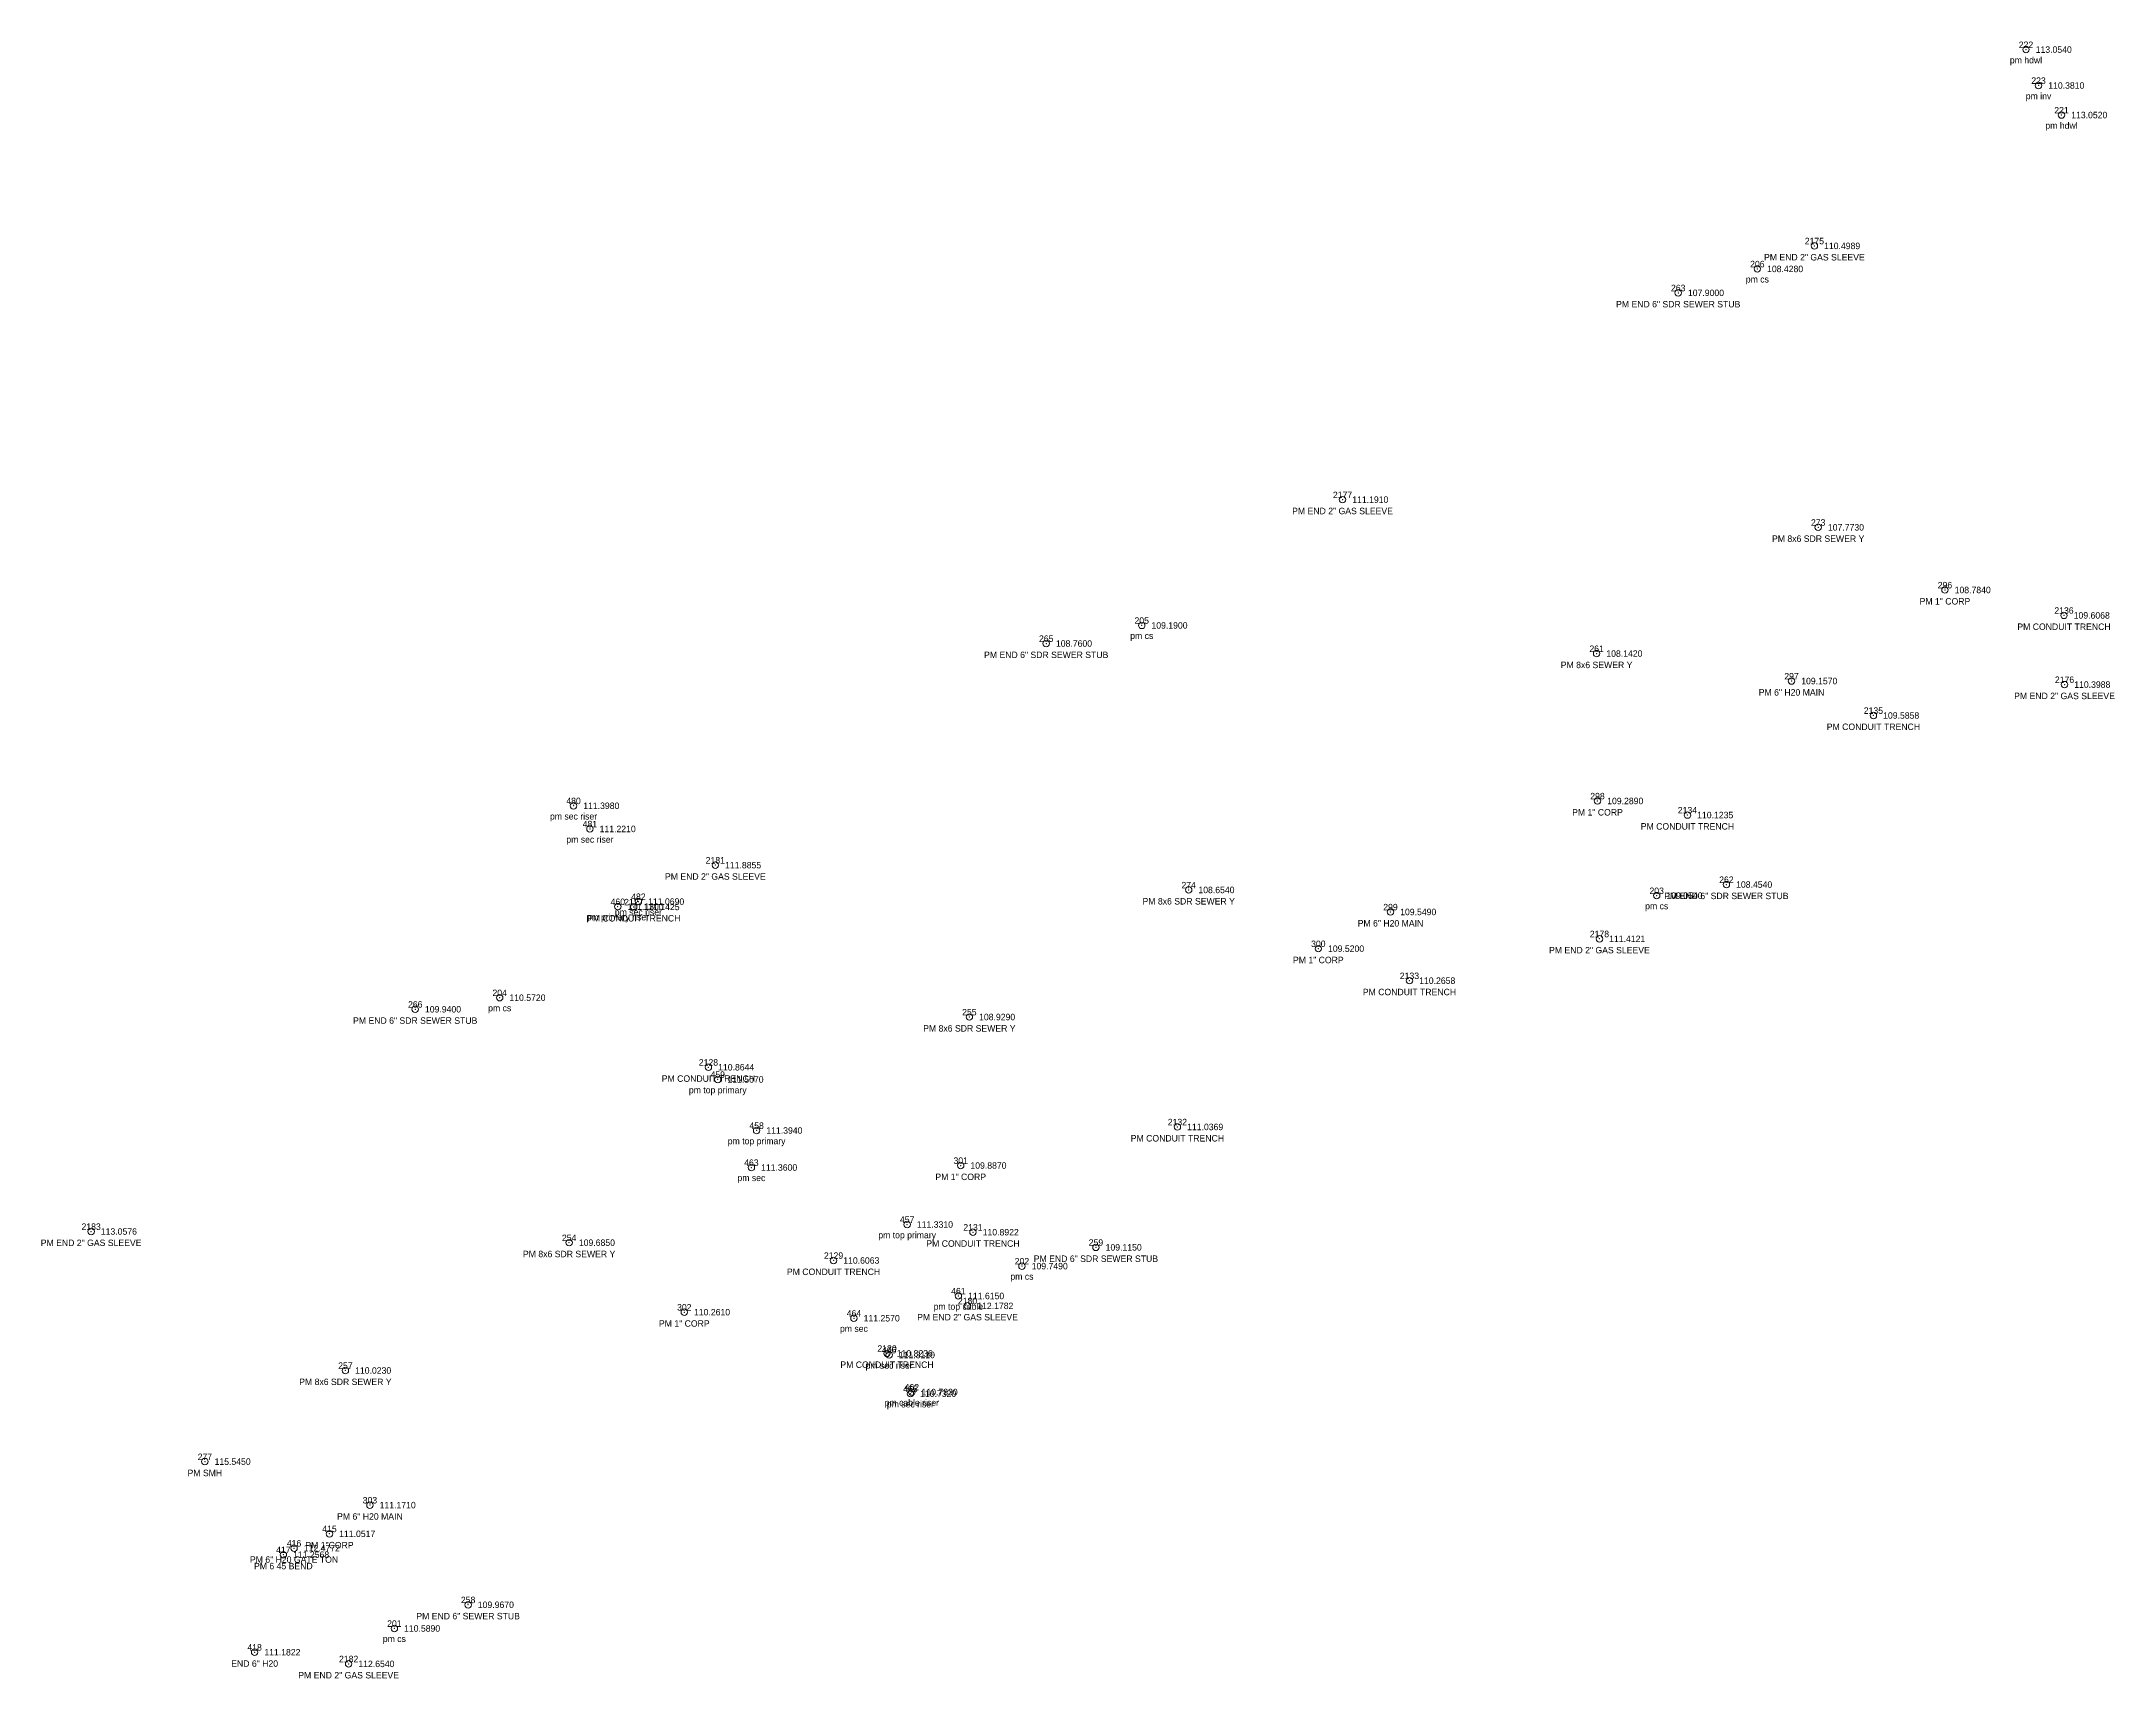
# Model space of a CAD drawing. Extents: x 1196333 to 1196982, y 245092 to 245652.
# Drawn here: x 1196333.5 to 1196493.6, y 245216.7 to 245343.1 of the extents above; entities that cross this region are included whole.
import ezdxf
from ezdxf.enums import TextEntityAlignment as Align

# ---------------------------------------------------------------- set-up
doc = ezdxf.new("R2010")
doc.units = 21
doc.header["$LTSCALE"] = 50
doc.header["$MEASUREMENT"] = 0
for name, color, linetype, lineweight, true_color in [('PNTDESC', 3, 'Continuous', 0, 0x00ff00), ('PNTELEV', 5, 'Continuous', 0, 0x0000ff), ('PNTS', 1, 'Continuous', 0, 0xff0000)]:
    doc.layers.add(name, color=color, linetype=linetype, lineweight=lineweight, true_color=true_color)
doc.layers.add('PNTNO', color=7, linetype='Continuous', lineweight=0)
doc.styles.add('PTXT', font='txt', dxfattribs={"height": 0.304801})

msp = doc.modelspace()

# ---------------------------------------------------------------- linework, layer by layer
at = {"layer": 'PNTS', "linetype": 'Continuous'}
for centre in [(1196486.76, 245342.515, 113.054), (1196487.729, 245339.744, 110.381), (1196489.502, 245337.461, 113.052), (1196470.4172, 245327.3534, 110.4989), (1196466.012, 245325.576, 108.428), (1196459.901, 245323.728, 107.9), (1196433.9773, 245307.7554, 111.191), (1196470.71, 245305.618, 107.773), (1196480.501, 245300.779, 108.784), (1196418.469, 245298.043, 109.19), (1196489.6944, 245298.8165, 109.6068), (1196411.092, 245296.645, 108.76), (1196453.599, 245295.866, 108.142), (1196468.652, 245293.747, 109.157), (1196489.7373, 245293.4713, 110.3988), (1196474.976, 245291.0876, 109.5858), (1196374.586, 245284.113, 111.398), (1196453.667, 245284.484, 109.289), (1196460.6132, 245283.396, 110.1235), (1196375.85, 245282.323, 111.221), (1196385.5371, 245279.5256, 111.8855), (1196379.595, 245276.71, 111.069), (1196422.095, 245277.612, 108.654), (1196458.239, 245277.171, 109.054), (1196463.623, 245278.026, 108.454), (1196378.005, 245276.323, 111.13), (1196379.2363, 245276.2995, 111.1425), (1196437.678, 245275.911, 109.549), (1196453.8167, 245273.8355, 111.4121), (1196432.106, 245273.075, 109.52), (1196439.145, 245270.6038, 110.2658), (1196368.882, 245269.289, 110.572), (1196362.359, 245268.396, 109.94), (1196405.156, 245267.797, 108.929), (1196385.0024, 245263.9167, 110.8644), (1196385.723, 245262.972, 111.507), (1196388.725, 245259.033, 111.394), (1196421.2225, 245259.3072, 111.0369), (1196388.321, 245256.173, 111.36), (1196404.487, 245256.327, 109.887), (1196337.3277, 245251.2309, 113.0576), (1196400.351, 245251.771, 111.331), (1196405.4329, 245251.1765, 110.8922), (1196374.246, 245250.369, 109.685), (1196414.93, 245250.006, 109.115), (1196394.6659, 245248.9956, 110.6063), (1196409.217, 245248.558, 109.749), (1196404.308, 245246.252, 111.615), (1196383.139, 245245.001, 110.261), (1196396.24, 245244.532, 111.257), (1196405.0159, 245245.4895, 112.1782), (1196398.7948, 245241.8199, 110.8236), (1196398.957, 245241.697, 111.311), (1196356.966, 245240.496, 110.023), (1196400.603, 245238.706, 110.732), (1196400.712, 245238.831, 110.783), (1196346.112, 245233.459, 115.545), (1196358.859, 245230.1, 111.171), (1196355.7349, 245227.8828, 111.0517), (1196352.1743, 245226.2685, 111.2568), (1196353.0006, 245226.7724, 112.4772), (1196366.443, 245222.402, 109.967), (1196360.747, 245220.573, 110.589), (1196349.9553, 245218.7363, 111.1822), (1196357.2163, 245217.8367, 112.654)]:
    msp.add_circle(centre, 0.25, dxfattribs=at)
at = {"layer": 'PNTS'}
for p in [(1196486.76, 245342.515, 113.054), (1196487.729, 245339.744, 110.381), (1196489.502, 245337.461, 113.052), (1196470.4172, 245327.3534, 110.4989), (1196466.012, 245325.576, 108.428), (1196459.901, 245323.728, 107.9), (1196433.9773, 245307.7554, 111.191), (1196470.71, 245305.618, 107.773), (1196480.501, 245300.779, 108.784), (1196418.469, 245298.043, 109.19), (1196489.6944, 245298.8165, 109.6068), (1196411.092, 245296.645, 108.76), (1196453.599, 245295.866, 108.142), (1196468.652, 245293.747, 109.157), (1196489.7373, 245293.4713, 110.3988), (1196474.976, 245291.0876, 109.5858), (1196374.586, 245284.113, 111.398), (1196453.667, 245284.484, 109.289), (1196460.6132, 245283.396, 110.1235), (1196375.85, 245282.323, 111.221), (1196385.5371, 245279.5256, 111.8855), (1196422.095, 245277.612, 108.654), (1196458.239, 245277.171, 109.054), (1196463.623, 245278.026, 108.454), (1196378.005, 245276.323, 111.13), (1196379.2363, 245276.2995, 111.1425), (1196379.595, 245276.71, 111.069), (1196437.678, 245275.911, 109.549), (1196453.8167, 245273.8355, 111.4121), (1196432.106, 245273.075, 109.52), (1196439.145, 245270.6038, 110.2658), (1196368.882, 245269.289, 110.572), (1196362.359, 245268.396, 109.94), (1196405.156, 245267.797, 108.929), (1196385.0024, 245263.9167, 110.8644), (1196385.723, 245262.972, 111.507), (1196421.2225, 245259.3072, 111.0369), (1196388.725, 245259.033, 111.394), (1196388.321, 245256.173, 111.36), (1196404.487, 245256.327, 109.887), (1196337.3277, 245251.2309, 113.0576), (1196400.351, 245251.771, 111.331), (1196405.4329, 245251.1765, 110.8922), (1196374.246, 245250.369, 109.685), (1196414.93, 245250.006, 109.115), (1196394.6659, 245248.9956, 110.6063), (1196409.217, 245248.558, 109.749), (1196383.139, 245245.001, 110.261), (1196404.308, 245246.252, 111.615), (1196405.0159, 245245.4895, 112.1782), (1196396.24, 245244.532, 111.257), (1196398.7948, 245241.8199, 110.8236), (1196398.957, 245241.697, 111.311), (1196356.966, 245240.496, 110.023), (1196400.603, 245238.706, 110.732), (1196400.712, 245238.831, 110.783), (1196346.112, 245233.459, 115.545), (1196358.859, 245230.1, 111.171), (1196355.7349, 245227.8828, 111.0517), (1196352.1743, 245226.2685, 111.2568), (1196353.0006, 245226.7724, 112.4772), (1196366.443, 245222.402, 109.967), (1196360.747, 245220.573, 110.589), (1196349.9553, 245218.7363, 111.1822), (1196357.2163, 245217.8367, 112.654)]:
    msp.add_point(p, dxfattribs=at)

# ---------------------------------------------------------------- texts
at = {"layer": 'PNTDESC', "style": 'PTXT'}
for s, p in [('pm hdwl', (1196486.76, 245341.64, 113.054)), ('pm inv', (1196487.729, 245338.869, 110.381)), ('pm hdwl', (1196489.502, 245336.586, 113.052)), ('PM END 2" GAS SLEEVE', (1196470.4172, 245326.4784, 110.4989)), ('pm cs', (1196466.012, 245324.701, 108.428)), ('PM END 6" SDR SEWER STUB', (1196459.901, 245322.853, 107.9)), ('PM END 2" GAS SLEEVE', (1196433.9773, 245306.8804, 111.191)), ('PM 8x6 SDR SEWER Y', (1196470.71, 245304.743, 107.773)), ('PM 1" CORP', (1196480.501, 245299.904, 108.784)), ('PM CONDUIT TRENCH', (1196489.6944, 245297.9415, 109.6068)), ('PM END 6" SDR SEWER STUB', (1196411.092, 245295.77, 108.76)), ('pm cs', (1196418.469, 245297.168, 109.19)), ('PM 8x6 SEWER Y', (1196453.599, 245294.991, 108.142)), ('PM 6" H20 MAIN', (1196468.652, 245292.872, 109.157)), ('PM END 2" GAS SLEEVE', (1196489.7373, 245292.5963, 110.3988)), ('PM CONDUIT TRENCH', (1196474.976, 245290.2126, 109.5858)), ('pm sec riser', (1196374.586, 245283.238, 111.398)), ('PM 1" CORP', (1196453.667, 245283.609, 109.289)), ('pm sec riser', (1196375.85, 245281.448, 111.221)), ('PM CONDUIT TRENCH', (1196460.6132, 245282.521, 110.1235)), ('PM END 2" GAS SLEEVE', (1196385.5371, 245278.6506, 111.8855)), ('PM 8x6 SDR SEWER Y', (1196422.095, 245276.737, 108.654)), ('PM END 6" SDR SEWER STUB', (1196463.623, 245277.151, 108.454)), ('pm primary riser', (1196378.005, 245275.448, 111.13)), ('PM CONDUIT TRENCH', (1196379.2363, 245275.4245, 111.1425)), ('pm sec riser', (1196379.595, 245275.835, 111.069)), ('PM 6" H20 MAIN', (1196437.678, 245275.036, 109.549)), ('pm cs', (1196458.239, 245276.296, 109.054)), ('PM 1" CORP', (1196432.106, 245272.2, 109.52)), ('PM END 2" GAS SLEEVE', (1196453.8167, 245272.9605, 111.4121)), ('PM CONDUIT TRENCH', (1196439.145, 245269.7288, 110.2658)), ('PM END 6" SDR SEWER STUB', (1196362.359, 245267.521, 109.94)), ('pm cs', (1196368.882, 245268.414, 110.572)), ('PM 8x6 SDR SEWER Y', (1196405.156, 245266.922, 108.929)), ('PM CONDUIT TRENCH', (1196385.0024, 245263.0417, 110.8644)), ('pm top primary', (1196385.723, 245262.097, 111.507)), ('pm top primary', (1196388.725, 245258.158, 111.394)), ('PM CONDUIT TRENCH', (1196421.2225, 245258.4322, 111.0369)), ('pm sec', (1196388.321, 245255.298, 111.36)), ('PM 1" CORP', (1196404.487, 245255.452, 109.887)), ('pm top primary', (1196400.351, 245250.896, 111.331)), ('PM END 2" GAS SLEEVE', (1196337.3277, 245250.3559, 113.0576)), ('PM 8x6 SDR SEWER Y', (1196374.246, 245249.494, 109.685)), ('PM CONDUIT TRENCH', (1196405.4329, 245250.3015, 110.8922)), ('PM CONDUIT TRENCH', (1196394.6659, 245248.1206, 110.6063)), ('PM END 6" SDR SEWER STUB', (1196414.93, 245249.131, 109.115)), ('pm cs', (1196409.217, 245247.683, 109.749)), ('PM END 2" GAS SLEEVE', (1196405.0159, 245244.6145, 112.1782)), ('pm top cable', (1196404.308, 245245.377, 111.615)), ('PM 1" CORP', (1196383.139, 245244.126, 110.261)), ('pm sec', (1196396.24, 245243.657, 111.257)), ('PM CONDUIT TRENCH', (1196398.7948, 245240.9449, 110.8236)), ('pm sec riser', (1196398.957, 245240.822, 111.311)), ('PM 8x6 SDR SEWER Y', (1196356.966, 245239.621, 110.023)), ('pm cable riser', (1196400.712, 245237.956, 110.783)), ('pm sec riser', (1196400.603, 245237.831, 110.732)), ('PM SMH', (1196346.112, 245232.584, 115.545)), ('PM 6" H20 MAIN', (1196358.859, 245229.225, 111.171)), ('PM 1"CORP', (1196355.7349, 245227.0078, 111.0517)), ('PM 6" H20 GATE TON', (1196353.0006, 245225.8974, 112.4772)), ('PM 6 45 BEND', (1196352.1743, 245225.3935, 111.2568)), ('PM END 6" SEWER STUB', (1196366.443, 245221.527, 109.967)), ('pm cs', (1196360.747, 245219.698, 110.589)), ('END 6" H20', (1196349.9553, 245217.8613, 111.1822)), ('PM END 2" GAS SLEEVE', (1196357.2163, 245216.9617, 112.654))]:
    msp.add_text(s, height=0.5, dxfattribs=at).set_placement(p, align=Align.MIDDLE)
at = {"layer": 'PNTELEV', "style": 'PTXT'}
for s, p in [('113.0540', (1196487.51, 245342.265, 113.054)), ('110.3810', (1196488.479, 245339.494, 110.381)), ('113.0520', (1196490.252, 245337.211, 113.052)), ('110.4989', (1196471.1672, 245327.1034, 110.4989)), ('108.4280', (1196466.762, 245325.326, 108.428)), ('107.9000', (1196460.651, 245323.478, 107.9)), ('111.1910', (1196434.7273, 245307.5054, 111.191)), ('107.7730', (1196471.46, 245305.368, 107.773)), ('108.7840', (1196481.251, 245300.529, 108.784)), ('109.1900', (1196419.219, 245297.793, 109.19)), ('109.6068', (1196490.4444, 245298.5665, 109.6068)), ('108.7600', (1196411.842, 245296.395, 108.76)), ('108.1420', (1196454.349, 245295.616, 108.142)), ('109.1570', (1196469.402, 245293.497, 109.157)), ('110.3988', (1196490.4873, 245293.2213, 110.3988)), ('109.5858', (1196475.726, 245290.8376, 109.5858)), ('111.3980', (1196375.336, 245283.863, 111.398)), ('109.2890', (1196454.417, 245284.234, 109.289)), ('110.1235', (1196461.3632, 245283.146, 110.1235)), ('111.2210', (1196376.6, 245282.073, 111.221)), ('111.8855', (1196386.2871, 245279.2756, 111.8855)), ('111.0690', (1196380.345, 245276.46, 111.069)), ('108.6540', (1196422.845, 245277.362, 108.654)), ('109.0540', (1196458.989, 245276.921, 109.054)), ('108.4540', (1196464.373, 245277.776, 108.454)), ('111.1300', (1196378.755, 245276.073, 111.13)), ('111.1425', (1196379.9863, 245276.0495, 111.1425)), ('109.5490', (1196438.428, 245275.661, 109.549)), ('111.4121', (1196454.5667, 245273.5855, 111.4121)), ('109.5200', (1196432.856, 245272.825, 109.52)), ('110.2658', (1196439.895, 245270.3538, 110.2658)), ('110.5720', (1196369.632, 245269.039, 110.572)), ('109.9400', (1196363.109, 245268.146, 109.94)), ('108.9290', (1196405.906, 245267.547, 108.929)), ('110.8644', (1196385.7524, 245263.6667, 110.8644)), ('111.5070', (1196386.473, 245262.722, 111.507)), ('111.3940', (1196389.475, 245258.783, 111.394)), ('111.0369', (1196421.9725, 245259.0572, 111.0369)), ('111.3600', (1196389.071, 245255.923, 111.36)), ('109.8870', (1196405.237, 245256.077, 109.887)), ('113.0576', (1196338.0777, 245250.9809, 113.0576)), ('111.3310', (1196401.101, 245251.521, 111.331)), ('110.8922', (1196406.1829, 245250.9265, 110.8922)), ('109.6850', (1196374.996, 245250.119, 109.685)), ('109.1150', (1196415.68, 245249.756, 109.115)), ('110.6063', (1196395.4159, 245248.7456, 110.6063)), ('109.7490', (1196409.967, 245248.308, 109.749)), ('111.6150', (1196405.058, 245246.002, 111.615)), ('110.2610', (1196383.889, 245244.751, 110.261)), ('111.2570', (1196396.99, 245244.282, 111.257)), ('112.1782', (1196405.7659, 245245.2395, 112.1782)), ('110.8236', (1196399.5448, 245241.5699, 110.8236)), ('111.3110', (1196399.707, 245241.447, 111.311)), ('110.0230', (1196357.716, 245240.246, 110.023)), ('110.7320', (1196401.353, 245238.456, 110.732)), ('110.7830', (1196401.462, 245238.581, 110.783)), ('115.5450', (1196346.862, 245233.209, 115.545)), ('111.1710', (1196359.609, 245229.85, 111.171)), ('111.0517', (1196356.4849, 245227.6328, 111.0517)), ('111.2568', (1196352.9243, 245226.0185, 111.2568)), ('112.4772', (1196353.7506, 245226.5224, 112.4772)), ('109.9670', (1196367.193, 245222.152, 109.967)), ('110.5890', (1196361.497, 245220.323, 110.589)), ('111.1822', (1196350.7053, 245218.4863, 111.1822)), ('112.6540', (1196357.9663, 245217.5867, 112.654))]:
    msp.add_text(s, height=0.5, dxfattribs=at).set_placement(p)
at = {"layer": 'PNTNO', "style": 'PTXT'}
for s, p in [('222', (1196486.76, 245342.89, 113.054)), ('223', (1196487.729, 245340.119, 110.381)), ('221', (1196489.502, 245337.836, 113.052)), ('2175', (1196470.4172, 245327.7284, 110.4989)), ('206', (1196466.012, 245325.951, 108.428)), ('263', (1196459.901, 245324.103, 107.9)), ('2177', (1196433.9773, 245308.1304, 111.191)), ('273', (1196470.71, 245305.993, 107.773)), ('296', (1196480.501, 245301.154, 108.784)), ('2136', (1196489.6944, 245299.1915, 109.6068)), ('205', (1196418.469, 245298.418, 109.19)), ('265', (1196411.092, 245297.02, 108.76)), ('261', (1196453.599, 245296.241, 108.142)), ('297', (1196468.652, 245294.122, 109.157)), ('2176', (1196489.7373, 245293.8463, 110.3988)), ('2135', (1196474.976, 245291.4626, 109.5858)), ('298', (1196453.667, 245284.859, 109.289)), ('480', (1196374.586, 245284.488, 111.398)), ('2134', (1196460.6132, 245283.771, 110.1235)), ('481', (1196375.85, 245282.698, 111.221)), ('2181', (1196385.5371, 245279.9006, 111.8855)), ('262', (1196463.623, 245278.401, 108.454)), ('460', (1196378.005, 245276.698, 111.13)), ('2127', (1196379.2363, 245276.6745, 111.1425)), ('482', (1196379.595, 245277.085, 111.069)), ('274', (1196422.095, 245277.987, 108.654)), ('203', (1196458.239, 245277.546, 109.054)), ('299', (1196437.678, 245276.286, 109.549)), ('300', (1196432.106, 245273.45, 109.52)), ('2178', (1196453.8167, 245274.2105, 111.4121)), ('2133', (1196439.145, 245270.9788, 110.2658)), ('266', (1196362.359, 245268.771, 109.94)), ('204', (1196368.882, 245269.664, 110.572)), ('255', (1196405.156, 245268.172, 108.929)), ('2128', (1196385.0024, 245264.2917, 110.8644)), ('459', (1196385.723, 245263.347, 111.507)), ('458', (1196388.725, 245259.408, 111.394)), ('2132', (1196421.2225, 245259.6822, 111.0369)), ('463', (1196388.321, 245256.548, 111.36)), ('301', (1196404.487, 245256.702, 109.887)), ('2183', (1196337.3277, 245251.6059, 113.0576)), ('457', (1196400.351, 245252.146, 111.331)), ('2131', (1196405.4329, 245251.5515, 110.8922)), ('254', (1196374.246, 245250.744, 109.685)), ('2129', (1196394.6659, 245249.3706, 110.6063)), ('259', (1196414.93, 245250.381, 109.115)), ('202', (1196409.217, 245248.933, 109.749)), ('461', (1196404.308, 245246.627, 111.615)), ('302', (1196383.139, 245245.376, 110.261)), ('464', (1196396.24, 245244.907, 111.257)), ('2180', (1196405.0159, 245245.8645, 112.1782)), ('2130', (1196398.7948, 245242.1949, 110.8236)), ('466', (1196398.957, 245242.072, 111.311)), ('257', (1196356.966, 245240.871, 110.023)), ('465', (1196400.603, 245239.081, 110.732)), ('462', (1196400.712, 245239.206, 110.783)), ('277', (1196346.112, 245233.834, 115.545)), ('303', (1196358.859, 245230.475, 111.171)), ('416', (1196353.0006, 245227.1474, 112.4772)), ('415', (1196355.7349, 245228.2578, 111.0517)), ('417', (1196352.1743, 245226.6435, 111.2568)), ('258', (1196366.443, 245222.777, 109.967)), ('201', (1196360.747, 245220.948, 110.589)), ('418', (1196349.9553, 245219.1113, 111.1822)), ('2182', (1196357.2163, 245218.2117, 112.654))]:
    msp.add_text(s, height=0.5, dxfattribs=at).set_placement(p, align=Align.MIDDLE)

doc.saveas('drawing.dxf')
